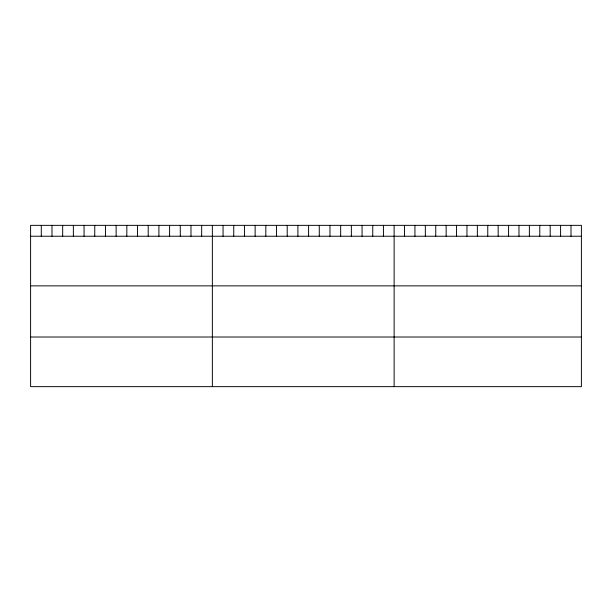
<?xml version="1.0" encoding="UTF-8"?>
<svg xmlns="http://www.w3.org/2000/svg" width="612" height="612" viewBox="0 0 612 612"><rect width="100%" height="100%" fill="white"/><g stroke="black" fill="none" stroke-linecap="round" stroke-linejoin="round"><path stroke-width="0.92" d="M581.4 236.232L581.4 386.646L30.6 386.646L30.6 225.354L581.4 225.354L581.4 236.232L30.6 236.232M30.6 285.865L581.4 285.865M30.6 337.013L581.4 337.013M570.996 225.354L570.996 236.232M560.592 225.354L560.592 236.232M550.188 225.354L550.188 236.232M539.784 225.354L539.784 236.232M529.38 225.354L529.38 236.232M518.976 225.354L518.976 236.232M508.572 225.354L508.572 236.232M498.168 225.354L498.168 236.232M487.764 225.354L487.764 236.232M477.36 225.354L477.36 236.232M466.956 225.354L466.956 236.232M456.552 225.354L456.552 236.232M446.148 225.354L446.148 236.232M435.744 225.354L435.744 236.232M425.34 225.354L425.34 236.232M414.936 225.354L414.936 236.232M404.532 225.354L404.532 236.232M394.128 225.354L394.128 386.646M383.433 225.354L383.433 236.232M372.746 225.354L372.746 236.232M362.052 225.354L362.052 236.232M351.357 225.354L351.357 236.232M340.67 225.354L340.67 236.232M329.975 225.354L329.975 236.232M319.28 225.354L319.28 236.232M308.593 225.354L308.593 236.232M297.899 225.354L297.899 236.232M287.212 225.354L287.212 236.232M276.517 225.354L276.517 236.232M265.822 225.354L265.822 236.232M255.135 225.354L255.135 236.232M244.44 225.354L244.44 236.232M233.746 225.354L233.746 236.232M223.059 225.354L223.059 236.232M212.364 225.354L212.364 386.646M201.669 225.354L201.669 236.232M190.982 225.354L190.982 236.232M180.288 225.354L180.288 236.232M169.593 225.354L169.593 236.232M158.906 225.354L158.906 236.232M148.211 225.354L148.211 236.232M137.516 225.354L137.516 236.232M126.829 225.354L126.829 236.232M116.135 225.354L116.135 236.232M105.448 225.354L105.448 236.232M94.753 225.354L94.753 236.232M84.058 225.354L84.058 236.232M73.371 225.354L73.371 236.232M62.676 225.354L62.676 236.232M51.982 225.354L51.982 236.232M41.295 225.354L41.295 236.232"/></g></svg>
